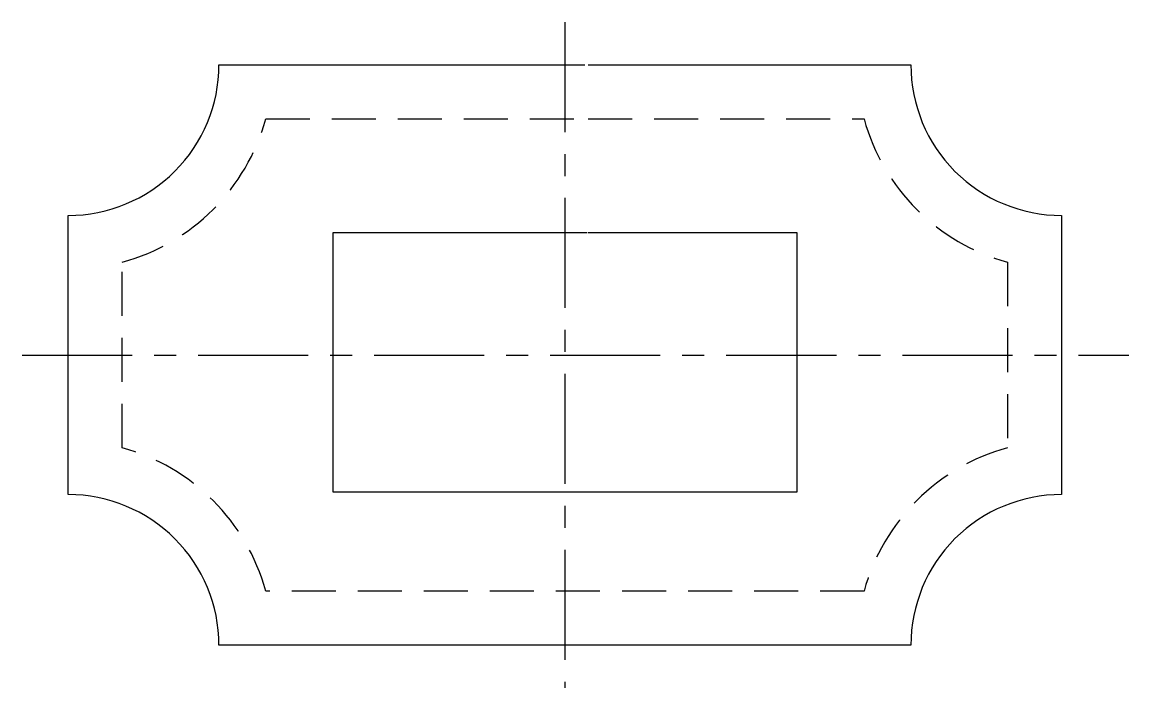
# Model space of a CAD drawing. Header units: millimetres. Extents: x 108 to 364, y 75 to 229.
import ezdxf

# ---------------------------------------------------------------- set-up
doc = ezdxf.new("R2010")
doc.units = ezdxf.units.MM
doc.header["$LTSCALE"] = 0.8
doc.linetypes.add('CENTER', pattern=[50.8, 31.75, -6.35, 6.35, -6.35])
doc.linetypes.add('DASHED', pattern=[19.05, 12.7, -6.35])
doc.layers.add('点画线', color=1, linetype='CENTER')
doc.layers.add('虚线', color=2, linetype='DASHED')

msp = doc.modelspace()

# ---------------------------------------------------------------- linework, layer by layer
msp.add_lwpolyline([(238.86, 218.74), (313.38, 218.74, 0.414214), (348.17, 183.95), (348.17, 119.46, 0.414214), (313.38, 84.67), (238.86, 84.67), (153.65, 84.67, 0.414214), (118.87, 119.46), (118.87, 183.95, 0.414214), (153.65, 218.74), (238.1, 218.74)], format="xyb")
msp.add_lwpolyline([(238.86, 180), (287.04, 180), (287.04, 120), (237.57, 120), (180, 120), (180, 180), (238.64, 180)])
at = {"layer": '点画线'}
for p, q in [((233.52, 228.62), (233.52, 74.79)), ((108.22, 151.7), (363.71, 151.7))]:
    msp.add_line(p, q, dxfattribs=at)
at = {"layer": '虚线', "flags": 128}
for points in [[(131.35, 173.15, 0.265063), (164.45, 206.26)], [(302.58, 206.26, 0.265063), (335.69, 173.15)], [(164.45, 97.15, 0.265063), (131.35, 130.26)], [(335.69, 130.26, 0.265063), (302.58, 97.15)]]:
    msp.add_lwpolyline(points, format="xyb", dxfattribs=at)
for points in [[(164.45, 206.26), (238.64, 206.26), (238.86, 206.26)], [(238.86, 206.26), (302.58, 206.26)], [(131.35, 130.26), (131.35, 173.15)], [(335.69, 173.15), (335.69, 130.26)], [(302.58, 97.15), (238.86, 97.15), (164.45, 97.15)]]:
    msp.add_lwpolyline(points, dxfattribs=at)

doc.saveas('drawing.dxf')
